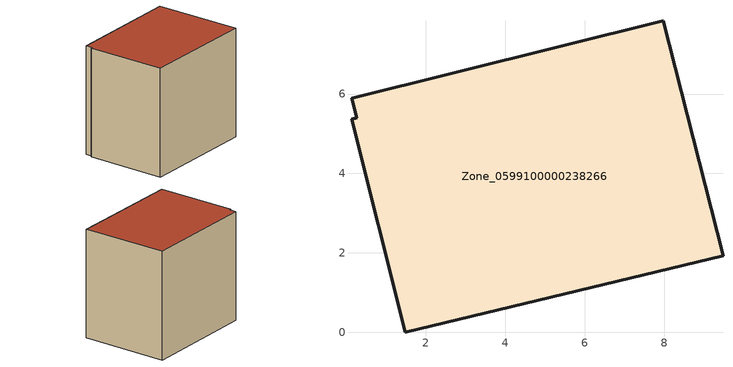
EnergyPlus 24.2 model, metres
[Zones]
Zone_0599100000238266
 floor ground (C_G): 0.12,5.36 0.26,5.41 0.13,5.89 7.98,7.85 9.48,1.93 1.48,0 z0
 wall outside (C_F): 1.48,0 9.48,1.93 7.98,7.85 0.13,5.89 0.26,5.41 0.12,5.36 1.48,0 z0:7.67
 roof outside (C_R): 0.26,5.41 0.12,5.36 1.48,0 9.48,1.93 7.98,7.85 0.13,5.89 z7.67
[BUILDING]
Pand.0599100000238266: North Axis=0; Terrain=City; Loads Convergence Tolerance Value=0.04; Temperature Convergence Tolerance Value=0.4; Solar Distribution=FullExterior; Maximum Number of Warmup Days=25; Minimum Number of Warmup Days=1
[Site:Location]
Rotterdam.The.Hague.AP_ZH_NLD Design_Conditions: Latitude=51.96; Longitude=4.45; Time Zone=1; Elevation=-4.5
[SITE:GROUNDTEMPERATURE:BUILDINGSURFACE]
18, 18, 18, 18, 18, 18, 18, 18, 18, 18, 18, 18
[MATERIAL] Thermal Absorptance=0.9; Solar Absorptance=0.7; Visible Absorptance=0.7
Name | Roughness | Thickness | Conductivity | Density | Specific Heat
G.TI.1946-1964 | MediumSmooth | 0.15 | 1 | 540 | 1210
F.TI.1946-1964 | Rough | 0.3 | 0.857143 | 1920 | 840
R.TI.1946-1964 | MediumRough | 0.2 | 0.277778 | 1500 | 1000
[CONSTRUCTION]
C_G: G.TI.1946-1964
C_F: F.TI.1946-1964
C_R: R.TI.1946-1964
[ZONE]
Zone_0599100000238266: Type=1; Multiplier=1; Ceiling Height=Autocalculate; Volume=Autocalculate; Floor Area=autocalculate; Part of Total Floor Area=Yes
[ZONEINFILTRATION:DESIGNFLOWRATE]
Infil_Zone_0599100000238266: Zone or ZoneList or Space or SpaceList=Zone_0599100000238266; Schedule=AlwaysOn; Design Flow Rate Calculation Method=Flow/Area; Flow Rate per Floor Area=0.003; Constant Term Coefficient=1; Temperature Term Coefficient=0; Velocity Term Coefficient=0; Velocity Squared Term Coefficient=0
[HVACTEMPLATE:ZONE:IDEALLOADSAIRSYSTEM]
Zone_0599100000238266: Maximum Heating Supply Air Temperature=50; Minimum Cooling Supply Air Temperature=13; Maximum Heating Supply Air Humidity Ratio=0.0156; Minimum Cooling Supply Air Humidity Ratio=0.0077; Heating Limit=NoLimit; Cooling Limit=NoLimit; Dehumidification Control Type=ConstantSensibleHeatRatio; Cooling Sensible Heat Ratio=0.7; Dehumidification Setpoint=60; Humidification Control Type=None; Humidification Setpoint=30; Outdoor Air Method=None; Outdoor Air Flow Rate per Person=0.00944; Outdoor Air Flow Rate per Zone Floor Area=0; Outdoor Air Flow Rate per Zone=0; Demand Controlled Ventilation Type=None; Outdoor Air Economizer Type=NoEconomizer; Heat Recovery Type=None; Sensible Heat Recovery Effectiveness=0.7; Latent Heat Recovery Effectiveness=0.65
[ZONECONTROL:THERMOSTAT]
ThermostatControl_Zone_0599100000238266: Zone or ZoneList=Zone_0599100000238266; Control Type Schedule=DualSetpointControlType; Control 1=Thermostat_Zone_0599100000238266; Temperature Difference Between Cutout And Setpoint=0
[THERMOSTATSETPOINT:DUALSETPOINT]
Thermostat_Zone_0599100000238266: Heating Setpoint Temperature Schedule=HeatingSetpoint_Zone_0599100000238266; Cooling Setpoint Temperature Schedule=CoolingSetpoint_Zone_0599100000238266
[SCHEDULE:COMPACT]
HeatingSetpoint_Zone_0599100000238266: Through: 12/31, For: AllDays, Until: 24:00, 21
CoolingSetpoint_Zone_0599100000238266: Through: 12/31, For: AllDays, Until: 24:00, 24
DualSetpointControlType: Through: 12/31, For: AllDays, Until: 24:00, 4
AlwaysOn: Through: 12/31, For: AllDays, Until: 24:00, 1
